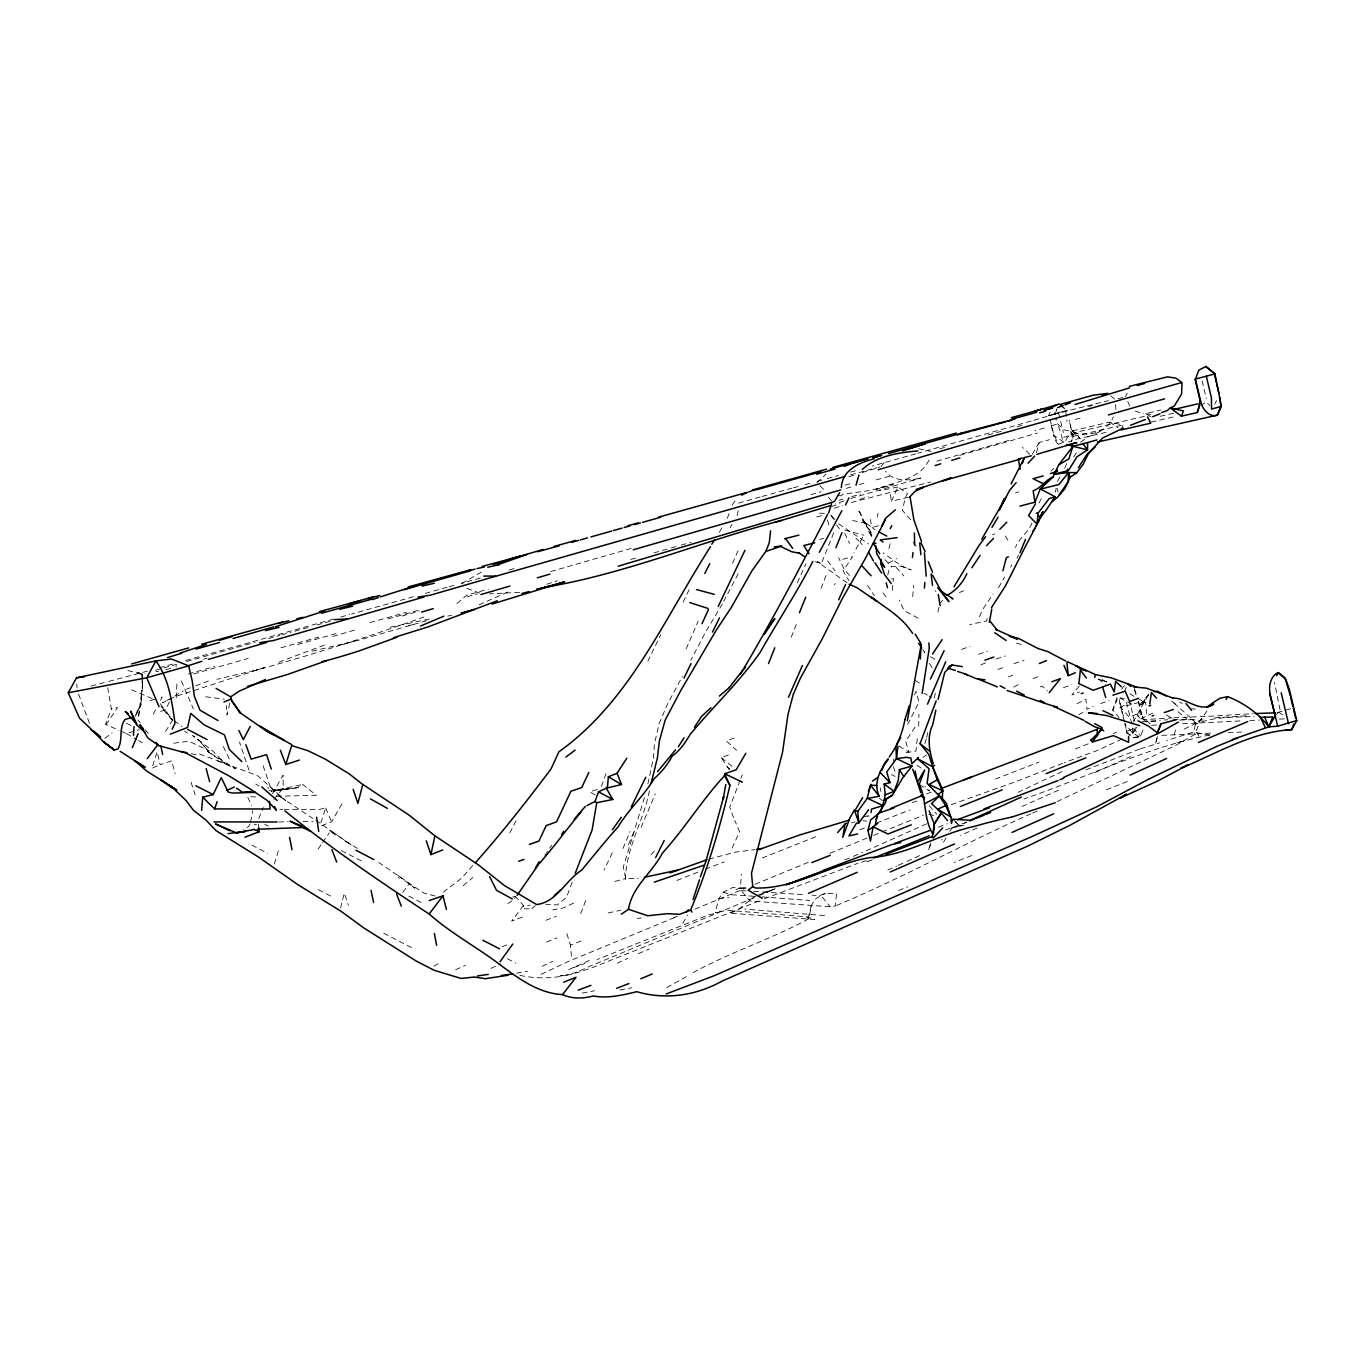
<?xml version="1.0" encoding="UTF-8"?>
<svg xmlns="http://www.w3.org/2000/svg" width="1365" height="1365" viewBox="0 0 1365 1365"><rect width="100%" height="100%" fill="white"/><g stroke="black" fill="none" stroke-linecap="round" stroke-linejoin="round"><path stroke-width="0.75" stroke-dasharray="5 3.75" d="M918.73 726.214L918.918 714.253M893.563 763.803L893.819 757.729M176.256 697.805L176.955 682.193M1125.187 723.587L1126.944 732.937L1133.581 737.561L1140.594 737.527L1132.745 733.09L1124.675 723.484L1126.944 732.937L1132.745 733.09L1135.39 727.374M176.034 667.024L176.119 665.472M735.923 889.4L740.461 888.274L741.314 874.231M745.836 890.85L739.608 890.645L742.338 891.891L749.914 900.985L830.261 906.77L835.38 905.951L836.438 893.768L825.552 893.324L819.239 895.764L812.175 895.133M892.369 590.328L893.375 578.487L890.918 579.067M649.416 790.779C643.563 821.406 625.051 849.457 625.494 881.193L624.249 882.08M912.69 596.59L913.731 585.124M917.229 738.687L915.983 751.091L905.456 752.763M507.763 903.545L514.622 899.177L515.27 896.361L509.23 897.914M647.897 783.988L653.545 757.541L654.33 744.403L659.107 723.757L667.451 704.101L682.432 676.34M693.13 972.597C730.446 952.122 771.788 938.915 808.933 918.713L811.39 905.353L816.082 898.46L825.552 893.324M887.779 575.092L888.547 571.235L891.499 566.646L900.781 566.117L911.12 569.922L901.497 565.997L883.07 552.859M811.39 905.353L807.551 920.215M1055.35 492.236L1056.118 488.38M250.512 822.071L252.832 810.776M935.332 693.181L934.189 698.778L929.087 696.031M877.234 517.164L878.07 513.24M743.908 888.257L732.647 887.54L723.501 892.096L718.877 898.58L715.243 912.366L718.69 912.605L708.281 914.994L597.119 959.544M926.716 737.39L928.354 729.934M738.243 510.698L736.861 516.414M229.815 703.163L226.999 715.021L226.488 705.534M937.891 612.032L939.188 606.657M1157.366 736.537L1155.421 744.079L1157.418 736.895M340.499 908.049L344.338 893.171L348.416 905.268M888.939 548.559L890.372 543.014M1036.496 452.634L1039.14 442.55L1049.429 439.701M987.27 618.618L986.571 620.956L969.645 624.624M1174.122 734.967L1175.76 729.371M924.873 743.533L926.528 737.987M274.331 863.96L278.921 849.115M1116.997 697.447L1112.492 710.414M320.877 822.737L325.689 807.961L319.598 809.377L284.398 809.343M930.828 842.973L928.319 850.497L930.998 842.973M644.485 797.484L623.276 867.065L625.75 878.463L638.428 878.343M601.436 786.462L605.958 773.563M928.951 460.073C919.925 479.934 894.007 481.589 875.972 489.472L893.239 484.524L869.198 490.632L841.983 494.335M727.323 518.222L729.337 512.728M1133.581 737.561L1140.73 736.042L1143.921 727.374M1057.005 801.63L1175.009 745.751L1195.177 734.216L1199.784 721.334L1207.701 709.971M1056.766 409.654L1055.299 413.544L1056.749 419.379M107.681 687.704L111.367 708.964L105.566 724.269L118.926 730.36M821.048 588.4L826.763 573.522M580.705 913.577L586.694 898.068M791.273 637.25L797.245 622.031M1121.109 429.958L1123.088 424.907L1109.233 422.126L1070.757 431.272L1064.359 429.941L1057.636 423.935L1055.367 418.219M822.037 561.868L833.93 532.35M641.14 827.327L655.268 793.935M572.191 882.182L566.526 897.334L557.364 904.927L545.761 904.261M1068.283 442.021L1071.696 441.236L1073.658 436.322L1070.757 431.272C1085.926 437.841 1106.827 433.439 1113.328 416.939M1148.289 695.041L1132.029 723.808M740.137 780.217L729.712 807.159L734.251 819.427M740.854 778.425L742.321 774.859M258.753 818.659L263.36 807.483M1060.605 405.115L1067.106 410.404L1048.678 415.625L1050.743 410.592M623.003 848.45L630.067 831.507M914.55 694.87L916.052 691.372L918.986 702.19L906.394 726.931M686.134 648.904L698.18 621.109M628.395 844.679L634.913 829.647M732.544 563.336L738.431 549.839M612.288 852.75L604.132 870.085M979.473 616.707L982.885 609.08L993.123 594.014M1064.649 468.28L1067.635 461.558M732.101 848.092L739.557 831.729L734.814 820.467M797.279 582.787L805.947 563.847M908.476 497.235L891.43 501.262L897.965 486.998L907.469 493.567L905.285 497.781L902.384 510.408L910.984 520.133M1124.658 690.758L1126.262 687.26M647.812 661.274L660.831 634.64M1033.902 420.266L1053.865 414.397L1056.51 408.92M683.148 602.067L689.905 588.127M1010.629 567.055L1011.738 564.786M1125.528 396.635L1127.2 393.239M169.328 702.037L165.557 709.646L158.152 712.462M135.016 716.506L140.953 704.613L142.182 689.376L142.011 674.208L136.142 671.614L142.045 674.549L145.577 673.781M722.409 603.893L706.046 631.244L690.895 660.097M1016.959 558.097L1018.546 554.992M738.158 573.812L723.348 601.999M135.988 714.629L140.953 704.613L138.24 717.871L141.892 690.263L140.834 705.21L137.49 710.926L134.367 713.076M1214.679 404.262L1216.556 400.61M998.498 587.718L1004.486 577.037M153.204 714.202L156.821 707.309M160.439 700.416L162.247 696.969L158.75 698.027M509.742 832.957L517.727 817.686M862.646 537.332L853.893 552.893M1031.974 523.085C1028.323 532.504 1019.007 537.861 1015.458 547.467M719.372 532.299L722.358 526.754M1274.415 715.857L1280.302 711.046L1274.466 682.329M869.556 532.691L869.983 531.923L872.559 536.82M1038.901 503.02L1042.587 496.502M682.756 923.44L687.516 915.096M272.471 793.645L283.084 775.218L283.272 788.1L272.317 801.067M321.662 825.671L331.593 821.832L342.137 803.473M1039.14 442.55L1031.462 455.791L1022.504 447.328M946.03 837.905L943.164 842.853L941.748 839.253M949.869 831.302L951.78 828.009L959.97 825.944L966.744 822.174M1057.414 481.367L1060.281 476.47M165.609 731.469L172.775 719.628M730.019 527.743L731.964 524.501M250.119 823.948L248.379 826.815L243.226 829.408M834.459 584.885L835.363 583.418M1144.979 699.272L1140.969 705.705L1148.187 695.348M915.079 727.101L905.695 741.366L908.936 752.149L896.668 744.693M544.84 855.463L551.665 845.225M1073.692 456.883L1078.282 449.989M105.992 724.798L117.544 707.531L111.367 708.964M1136.072 728.5L1132.796 733.363L1129.077 735.24M318.147 848.962L321.492 844.133M322.601 842.512L329.289 832.855M1080.636 442.311L1087.342 437.295L1101.504 430.913M402.777 892.42L408.579 884.588M732.032 505.135L737.032 498.549M881.107 466.506L885.936 460.278M864.199 522.488L864.796 521.754L871.484 533.015L863.874 522.727L859.455 511.431L856.759 512.523M756.534 895.679C746.792 900.593 740.751 911.069 729.285 913.117L814.837 919.515L806.92 916.853L740.205 911.325L727.357 910.421L715.243 912.366M1079.34 685.964L1071.9 694.904L1079.459 691.987M816.952 482.698L825.944 474.116M1201.797 718.587L1195.552 724.269L1193.437 732.084L1166.7 740.547M651.003 854.729L655.115 850.139M940.058 603.074L942.771 600.208M472.768 865.478L461.797 878.019L440.434 894.314M1148.903 694.307L1138.495 706.046L1144.843 702.207M1050.913 471.164L1053.797 468.4M456.951 603.586L466.711 595.225L488.38 589.1M463.196 885.697L472.853 877.473M531.77 908.732L535.438 905.626M297.86 787.639L278.904 790.216L297.86 787.639L301.477 784.721L271.021 791.256M1200.876 405.968L1205.858 401.993L1210.021 405.542M104.781 738.38L112.067 732.869M1048.678 415.625L1067.106 410.404M923.03 757.387L926.545 755.016M461.882 583.452L483.125 571.048M666.785 987.56L687.858 975.873M1078.811 714.868L1082.769 712.411M1077.019 703.692L1085.858 699.324L1087.018 709.356L1093.314 706.49M174.635 696.133L183.217 690.878M433.865 966.215L440.537 962.376M1121.979 739.011L1096.863 750.648L1064.256 762.728M1013.82 687.107L1018.836 684.36M888.325 563.165L896.651 558.643M1040.301 686.919L1042.075 685.964L1047.484 690.895M1062.158 771.549L1017.983 792.365M171.205 698.215L162.469 702.821L175.01 696.662L264.247 667.69L256.023 670.164C312.619 654.739 368.567 636.704 423.867 617.048M541.12 974.32L568.898 961.233L676.136 916.888M1145.133 716.71L1140.884 718.894L1139.348 708.845M1277.384 712.53L1291.392 708.52M1184.223 729.098L1196.167 723.228M926.579 823.829L861.673 852.835M157.248 765.833L151.805 768.478L157.163 751.842L160.166 764.724L171.666 760.834L175.147 773.58M1152.794 713.127L1146.771 716.011L1145.747 703.47M507.592 592.086L477.409 605.565M573.624 903.118L563.609 907.862L552.654 909.926M1127.029 731.094L1136.772 727.426M542.042 966.369L552.637 961.387M919.532 855.633L906.974 861.4M1119.795 707.377L1126.159 704.459M617.253 963.195L627.729 958.401M887.847 870.051L896.549 866.093M1094.542 772.641L1130.681 756.5M455.569 969.798L465.516 965.311M568.761 969.577L590.67 959.885M1021.924 806.51L1060.588 789.26M898.289 865.308L905.251 862.185M977.05 828.043L960.499 835.397M1031.036 813.796C965.055 842.853 901.838 878.343 835.38 905.951M1032.623 813.079L1038.919 810.281M490.888 968.331L500.921 963.963M1113.209 733.602L1116.57 732.152M959.339 592.581L963.588 590.772M638.325 953.691L649.262 949.067M754.06 897.743L586.609 967.631C565.758 978.364 542.553 980.087 519.911 975.395M759.452 895.491L775.525 888.786M844.85 859.848L851.589 857.032M853.279 856.333L859.984 853.535M694.87 909.141L746.109 887.984M755.084 884.281L811.237 861.093M830.039 853.313L866.946 838.076M873.6 835.346L878.582 833.315M758.974 900.985L592.069 967.768L571.253 974.508L560.179 975.941L566.1 975.122M1127.319 781.48L1104.114 790.745M546.58 942.123L556.937 937.891M1136.687 714.117L1129.264 717.137L1120.75 707.309L1137.693 702.787M881.892 831.968L923.405 815.28M859.66 829.869L864.676 827.838M992.406 534.79L994.744 533.834M762.25 857.971L815.673 836.762M764.434 898.767L858.005 863.26M1008.223 676.972L1015.441 674.088M870.751 860.24L866.946 861.759L872.354 859.779M324.443 645.065L276.447 663.083M980.872 664.806L988.038 661.957M502.081 946.781L509.247 943.915M876.398 823.112L910.114 809.803M1139.536 749.146L1084.578 770.338M676.904 880.442L699.545 871.45M971.812 855.514L954.152 862.424M734.268 738.004L726.538 741.058L736.588 750.341M571.457 956.336L570.416 945.16L580.927 940.997M1088.178 743.874L1072.941 749.863M938.438 827.173L947.225 823.743M705.21 869.232L724.269 861.878M878.019 467.683L880.101 466.881M721.351 757.712L732.101 766.328L729.115 769.57L721.351 757.712L731.145 753.907M898.58 890.475L907.879 886.875M545.983 920.283L556.408 916.256M966.625 822.157L943.693 830.688M995.409 779.074L1039.004 762.08M997.969 669.515L1005.561 666.598M522.351 917.092L511.619 921.17L523.017 906.053L530.166 905.149M195.792 685.742L208.401 681.016M1062.618 763.342L1016.72 781.326L947.02 806.152M758.206 895.048L775.201 888.82M186.544 689.154L190.247 687.789M926.579 793.884L931.476 792.075M1033.032 678.559L1041.068 675.607M573.692 967.614L584.885 963.485M843.962 500.904L835.534 503.873M1015.355 493.072L1018.734 491.861M859.814 499.436L868.191 496.433M1209.663 735.035C1145.44 747.611 1085.875 777.658 1024.04 798.952M1063.437 687.636L1071.935 684.667M851.402 502.491L930.589 481.964M961.506 649.382L970.003 646.413M1100.651 703.589L1109.25 700.603M831.353 506.603L839.987 503.668M861.554 862.219L868.55 859.831M978.586 654.262L987.424 651.276M597.17 789.499L589.919 791.905L595.396 795.181M834.322 508.207L842.905 505.391M996.109 659.005L1005.425 655.968M546.734 584.254L557.398 580.808M772.061 889.792L774.33 889.059L761.704 893.12M708.913 859.131L735.53 852.135L754.93 849.61M848.808 476.812L855.889 474.576M342.547 644.672L354.508 640.987M1140.44 748.822L1159.55 742.884M1014.007 663.629L1024.057 660.506M850.822 498.43L920.778 478.023L912.059 480.378M149.996 700.689L156.992 698.556M127.832 670.522L142.011 674.208L144.775 673.372M862.049 472.597L876.637 468.093M1063.71 437.295L1077.889 433.08M120.768 731.162L126.314 733.534L139.384 729.627M897.965 486.998L879.708 490.7M1044.225 428.013L1034.943 430.743M467.069 596.88L477.528 593.792M1051.477 425.744L1057.636 423.935M839.1 500.255L842.751 499.18M402.146 616.042L419.311 611.025M332.838 636.448L357.084 629.384M936.817 461.199L1010.953 439.786M203.436 659.21L207.139 658.135M939.802 448.829L947.122 446.713M738.567 503.122L760.339 496.928M1031.206 421.051L917.826 453.231M631.193 548.423L549.754 571.833M846.129 488.38L853.5 486.264M155.542 670.266L176.819 664.26M959.629 455.415L1037.451 433.08M859.148 484.643L864.83 483.022M630.749 559.496L638.922 557.176M667.195 549.105L651.105 553.695M671.205 547.962L679.156 545.693M681.152 545.13L691.031 542.297M988.004 435.043L1001.791 431.118M1017.232 426.733L1024.825 424.566M188.268 674.003L214.663 666.495M280.917 647.812L318.779 637.046M369.949 622.645L406.19 612.339M336.097 633.582L297.604 644.536M193.694 673.952L248.259 658.442M388.07 618.925L418.936 610.155M863.874 522.727L865.035 523.068L862.782 520.765L872.133 527.521L879.265 525.491M915.779 453.811L872.286 466.062M294.704 631.244L311.339 626.552M1118.003 398.768L1123.651 397.164M762.131 496.433L791.819 488.226M850.651 472.119L857.954 470.089M333.589 619.062L184.906 660.694M413.459 596.727L351.539 614.045M425.334 593.383L447.191 587.257M480.326 578.06L461.387 583.316M186.613 661.513L255.033 642.369M281.685 634.896L290.984 632.285M268.478 638.598L279.808 635.425M850.651 474.901L864.949 470.908M845.123 485.155L852.716 483.022M340.738 617.048L349.747 614.54M449.17 586.711L457.309 584.442M509.145 569.973L517.147 567.755M147.488 671.102L107.903 681.664M159.415 667.775L173.27 663.919M810.878 494.625L821.116 491.775M817.072 481.367L825.245 479.115M317.021 624.948L332.173 620.751M614.898 881.466L625.75 878.463M1088.724 406.548L1092.546 405.49M851.794 496.57L860.82 494.096M827.292 478.552L838.451 475.498M866.912 470.379L876.654 467.7M793.287 487.834L801.238 485.667M805.196 484.592L813.028 482.493M876.296 479.866L889.861 476.214M90.909 686.134L106.299 682.022M426.733 620.683L359.456 639.997L309.923 651.753M851.453 822.822L854.985 821.867M1053.865 414.397L1085.55 406.309M819.751 539.431L823.539 538.441M165.899 669.669L171.99 668.082M842.751 559.275L852.596 556.715L843.109 570.724L848.945 580.79M608.142 912.946L620.717 910.25M912.11 802.432L920.454 800.317M447.788 616.127L451.627 615.171M1087.291 405.883L1108.465 400.628M1151.019 416.939L1145.935 413.612L1160.881 410.012M254.572 670.403L216.899 679.292M1075.245 419.413L1082.411 417.673M254.026 824.904L256.449 824.306M816.782 516.908L824.033 515.168M1073.658 436.322L1123.088 424.907M1144.331 416.342L1073.299 432.927L1066.85 437.909L1064.888 442.806L1053.592 435.196L1051.135 425.402M1173.729 413.168L1160.301 416.274M429.293 619.028L387.233 627.866M1105.991 432.381L1073.231 439.888L1069.512 420.147M1151.173 422.041L1173.764 416.871M951.78 828.009L963.963 825.228M863.243 816.867L870.222 815.4M516.55 973.16L527.607 971.266M1176.954 742.526L1184.359 741.076M867.713 816.253L869.027 815.997M582.224 993.072L594.492 990.768M619.829 990L631.824 987.748M408.766 625.494L417.059 623.976M155.951 671.665L158.732 671.239M274.177 790.915L292.997 788.305M519.604 592.325L489.625 593.86M919.037 478.484C907.844 480.548 892.898 481.726 885.527 471.13M740.461 888.274L746.604 887.404M1198.828 720.481L1203.23 719.884M173.747 743.208L188.916 741.229L209.272 750.886M1142.181 721.812L1160.387 720.191M718.877 898.58L728.876 897.453M288.151 788.833L269.161 790.335M637.267 918.355L641.294 917.997M1215.004 717.751L1246.91 715.823M1150.883 721.607L1157.981 721.147M1138.188 701.354L1142.369 718.331L1143.734 719.679L1172.04 717.922M1239.966 720.942L1232.168 721.351A605.173 84.732 -11.6 0 1 1209.441 722.46L1180.145 723.842M278.75 822.054L288.203 821.611M1173.849 717.819L1201.422 716.506A710.465 499.982 88.7 0 0 1224.098 715.328L1253.275 713.673M1164.038 719.986L1167.655 719.799M1179.667 720.038L1194.529 719.611L1195.552 724.269C1214.014 716.045 1234.574 717.581 1254.264 716.42M1151.514 725.31L1156.803 725.037M1173.098 719.526L1194.529 719.611M1249.709 720.481L1259.537 720.003M1279.329 719.116L1285.42 718.826M1241.792 732.067L1228.227 732.493M255.665 796.887L247.509 796.768L251.587 805.435M1161.82 735.343L1205.517 733.466A682.875 405.371 51.3 0 1 1212.973 732.988M276.634 796.307L316.305 795.249L301.836 783.766M1209.629 735.001L1193.437 732.084L1195.177 734.216M529.279 908.817L522.983 908.783L523.819 905.831L515.27 896.361M279.723 809.308L282.845 809.326M302.945 821.355L313.25 821.747M819.495 513.172L824.614 513.376M837.24 495.563L844.867 495.904M753.77 891.413L805.248 894.74M824.579 915.608L744.659 909.073M1114.574 399.16L1110.615 395.714M1191.457 708.81L1195.467 709.1M754.043 896.293L730.275 894.672L723.501 892.096M762.165 896.89L809.701 900.49M1120.29 697.976L1124.333 698.351M918.764 448.778L931.152 451.44M205.654 696.764L224.406 699.187M863.004 820.621L866.69 821.286M1145.935 413.612L1152.06 414.789M852.596 520.526L865.393 523.153M191.237 753.634L197.464 754.947M928.848 814.342L934.462 815.553M435.128 896.02L423.747 893.085L376.945 861.23M844.884 530.064L863.994 535.268M1016.515 643.154L1021.515 644.536M815.349 561.68L820.655 563.267M479.849 593.11L466.352 588.196M1135.271 411.121L1143.819 413.766M1107.032 681.954L1098.245 679.207L1106.315 681.869L1101.231 679.002M199.529 754.009L257.593 775.712L285.746 800.641L279.194 795.983L268.973 785.694M1144.314 701.832L1143.324 701.439L1145.883 702.907L1136.96 697.856M131.603 689.803L152.18 698.556M217.922 760.834L235.718 768.751L207.275 751.279L224.662 763.24L212.445 750.648L192.601 735.564L200.314 741.246L209.357 752.61L199.444 740.615L200.314 741.246M838.639 523.819L868.567 543.952M820.484 563.131L817.311 561.697L847.614 583.213M891.43 774.552L895.184 776.378M126.638 723.331L132.098 726.026M1132.029 704.101L1118.106 697.174L1112.902 710.244L1119.163 717.683M361.333 860.906L340.721 850.259M411.513 947.6L382.644 932.653M408.886 896.157L423.645 903.818M318.403 889.656L333.435 897.488M251.877 845.123L267.506 853.296M507.405 958.725L515.936 963.263M923.986 693.266L927.381 695.109M918.014 618.174L904.057 610.616L899.433 600.071M1179.65 702.088L1182.244 703.504M264.878 824.272L268.325 826.149M1098.416 679.002L1105.394 684.496M255.75 784.073L259.094 785.984M930.469 656.702L936.919 660.421M126.314 733.534L136.91 739.659M138.684 740.683L142.216 742.714M332.736 832.002L351.402 845.123L315.827 820.211M1166.393 714.936L1171.341 717.939M345.567 841.267L357.528 848.484M1129.913 693.778L1134.503 696.594M915.147 680.35L922.092 684.735M280.047 796.614L312.892 818.454M919.413 784.568L929.463 791.018L924.788 786.223M921.153 768.12L914.209 763.291M333.299 833.571L329.34 830.022L335.483 835.073M184.565 731.043L187.602 733.124M1109.796 422.109L1117.884 427.706M398.188 877.541L399.416 878.395M174.14 720.754L181.937 726.317M934.957 590.687L935.963 591.403M1143.734 719.679L1146.856 721.931M1175.589 704.152L1171.341 700.825L1194.051 720.72L1195.552 724.269L1192.037 719.031M1279.449 712.615L1282.656 715.055M267.608 787.468L268.666 788.288M872.133 527.521L875.204 529.876M397.983 875.426L414.806 888.171L408.613 883.718M727.084 766.806L729.678 768.887M879.401 798.184L882.353 800.607M1178.08 711.711L1186.697 718.843M955.312 822.071L959.97 825.944L955.995 822.037M1060.537 405.183L1066.782 410.694M855.923 538.288L859.097 541.188M806.92 916.853L808.933 918.713M952.685 819.188L959.97 825.944M1150.2 724.013L1142.266 716.267L1142.369 718.331M1132.882 728.313L1140.73 736.042M819.956 485.718L824.46 490.257M160.951 706.285L172.502 719.167M1071.9 429.873L1080.022 438.336L1071.593 430.282L1069.187 420.488M885.032 559.701L891.499 566.646M137.797 720.038L140.305 722.733M871.587 535.336L869.334 532.896L864.796 521.754M896.157 567.413L903.852 575.979M160.268 703.743L172.382 719.952M834.936 519.621L829.988 514.025L834.186 519.963M929.173 805.606L936.799 814.257M145.151 729.763L149.672 734.899M163.339 709.681L172.246 720.157M827.634 560.861L835.056 570.877M867.577 585.431L874.317 595.669M822.327 897.146L830.261 906.77M860.172 542.28L862.134 544.686M828.401 497.065L832.155 501.757M849.388 575.467L843.621 568.164L838.639 557.739M913.185 542.229L918.287 548.935M883.07 592.82L888.223 599.747M836.455 524.74L840.175 529.842M1139.656 718.058L1137.642 715.072L1138.325 718.604M929.411 663.356L932.79 668.577M1005.271 536.036L1008.53 541.154M922.74 649.621L924.77 652.845L923.286 649.313M223.297 746.553L229.525 759.384M859.455 511.431L865.035 523.068M89.476 723.314L77.037 690.007M844.679 533.135L849.542 543.372M181.374 680.981L193.301 708.759M1127.746 401.549L1129.964 406.48M325.689 807.961L331.593 821.832M1134.332 688.489L1136.977 695.689M248.993 770.116L239.523 742.048M1134.383 690.076L1136.397 695.706M893.341 766.584L895.815 773.716M263.155 765.697L271.84 791.649M191.083 782.282L195.144 794.891M566.885 933.643L570.416 945.16M827.48 520.099L829.101 525.474M1057.022 488.278L1058.063 491.895M869.983 531.923L872.167 539.516M1197.702 733.159L1198.555 736.213M1134.52 721.198L1129.828 702.293M1050.06 419.243L1053.934 434.821L1058.319 444.103L1063.471 442.448L1057.704 423.269M1138.564 701.252L1143.188 720.02M1058.609 412.981L1063.42 432.603M1126.415 702.088L1131.96 724.576M1120.119 702.907L1124.743 721.71M1124.231 721.59L1120.102 704.545A16.192 11.893 86.1 0 1 1119.471 696.218M1202.087 380.852L1206.285 398.58M749.709 899.706L749.914 900.985M1132.745 733.09L1132.336 727.63M890.441 494.505L891.43 501.262M1065.707 411.274L1066.986 421.478M870.546 519.4L871.109 524.126M258.394 824.255L258.804 827.992M1070.757 431.272L1071.696 441.236M880.493 787.98L880.817 791.546M1115.529 404.535L1115.922 409.858M142.011 674.208L142.66 688.779L142.045 674.549M76.781 683.916L76.952 687.977M1121.672 689.274A16.192 11.893 86.1 0 1 1124.419 685.81M1058.131 444.342A16.568 12.251 79.1 0 1 1053.592 435.196M677.586 916.222L673.918 917.519L677.62 916.273"/><path stroke-width="1.5" d="M920.795 792.707L917.451 782.333L924.668 769.928L919.276 784.346C926.954 800.044 923.218 818.13 932.687 833.725M1096.948 439.922L1087.666 442.567L1087.513 449.887L1076.934 456.814L1068.488 470.55L1054.104 474.201L1053.353 476.709L1040.284 488.977M626.791 758.275L617.082 773.238L621.467 784.517L606.265 788.219L598.501 791.802L595.038 801.443L587.018 805.538M1088.843 452.924L1083.179 464.202L1076.9 472.597L1068.505 472.563L1068.13 481.811L1058.575 495.734M877.729 823.334L873.139 826.866L870.461 841.062L867.969 830.432L870.699 819.836L880.579 812.192L884.145 800.197L892.352 795.232L902.93 777.538L912.008 766.055L896.617 758.667L906.258 757.319L910.847 758.019L911.854 763.837L918.406 757.575L917.621 758.735L929.07 768.785L927.108 783.339L939.325 795.983L931.544 803.61L937.533 809.24L950.688 816.816L946.525 803.661L942.328 798.337L942.703 789.96L932.653 766.755L928.814 754.47L920.061 743.669L936.151 700.945M891.294 583.572L884.571 574.682L880.92 563.643L881.159 559.496M133.463 735.291L134.009 726.658M921.068 643.99L920.368 659.022M924.412 588.127L924.839 582.394M201.645 810.383L202.702 797.228L213.162 794.601L221.249 777.606L228.262 792.161L232.937 793.065L255.443 792.365M933.489 833.571L934.343 824.085L941.287 812.96L937.533 809.24L945.74 805.606L950.688 816.816M617.082 773.238L608.363 776.77L607.51 786.581L606.265 788.219L612.8 799.481L596.761 802.705L595.038 801.443M770.577 530.831L769.28 542.707L765.782 551.46L751.723 571.15L731.504 607.135L716.318 630.101L680.845 690.332L665.13 720.208L659.346 741.161L657.401 758.002L651.173 783.049M912.451 557.5L912.963 552.603M886.226 582.821L887.506 587.752M871.126 812.567L871.501 809.121L882.95 805.64L867.662 798.371L879.231 796.273C873.054 783.237 879.964 769.519 888.359 759.401M1079.033 682.415L1080.363 670.01L1086.421 678.081M912.008 766.055L899.484 769.553L898.221 780.507L894.143 791.393L885.237 794.857L884.145 800.197L892.352 795.232M885.237 794.857L884.162 784.022L890.048 782.657L886.67 772.027L896.43 758.701L897.948 746.109M921.153 644.911L907.316 720.805M1199.443 405.593L1200.091 400.474L1195.023 379.129L1214.952 373.908L1221.334 406.326L1217.409 415.131L1097.375 442.055M596.761 802.705L592.086 830.005L575.262 873.225M989.335 622.235L991.775 609.08M1149.791 704.05L1151.395 692.464L1156.547 698.197M922.16 693.352L929.241 648.341L928.882 642.915M932.278 837.479L934.291 824.272L929.138 810.827M1067.379 470.84L1067.652 469.133M846.385 823.163L844.952 824.136L842.802 837.359L849.815 818.062L854.422 810.128L857.715 811.475L858.858 822.856L856.384 823.283L848.876 835.977L857.561 833.947M725.788 784.5L723.228 798.781L723.672 796.665L706.097 860.684M932.568 725.497L935.861 710.192M875.289 825.16L876.757 817.379M745.836 753.292L736.179 769.775L724.713 773.716L729.934 785.421C719.918 827.804 707.428 869.949 690.622 910.114L679.651 914.311L667.229 913.697L647.641 915.761L628.48 909.278L621.348 914.175M841.352 487.68C841.881 470.157 859.711 462.257 874.436 458.759M442.772 849.917L430.913 854.609L434.855 836.097M932.005 726.163C926.954 738.636 929.463 751.586 933.319 763.854M904.961 719.509C902.419 732.971 897.3 745.972 889.161 757.046M693.045 899.535L699.511 879.76M362.663 784.943L357.886 803.422L353.143 789.328M938.096 699.426L944.734 672.314L952.122 665.028L962.41 666.632M628.48 909.278L628.565 908.936C632.268 886.329 652.351 872.593 662.332 853.193C684.65 828.572 702.139 799.873 724.798 775.371M867.27 797.962L870.597 785.233L876.552 785.421M1002.917 570.758L1006.346 557.654L1008.445 556.852M1161.598 412.503L1167.246 410.626L1170.283 407.896L1181.425 416.171L1197.224 412.554L1200.5 400.679L1195.399 379.214L1198.862 370.154L1205.909 366.485L1214.952 373.908L1205.909 366.485M856.043 485.172L858.926 475.02M886.568 798.9L885.322 803.029L877.132 815.434M299.327 760.083L285.78 764.537L291.513 745.99M828.623 513.018L831.558 503.634M905.114 718.946L909.209 705.995M855.787 809.104L862.578 797.689M1094.662 677.398L1095.566 674.72M269.468 801.34L270.116 808.984L214.646 808.916L217.12 801.647M1293.713 723.996L1291.768 729.644C1251.807 731.828 1217.051 753.292 1180.844 768.307L1187.994 764.861L1158.356 780.695L1119.658 798.32L1126.534 794.191L1070.177 825.16L1028.408 845.788L722.324 980.991C696.014 995.631 665.83 1000.153 636.79 991.707C622.594 995.068 607.937 998.736 593.314 995.972C582.889 998.736 572.362 999.026 562.312 994.556C537.23 993.293 516.311 976.845 496.979 962.427C474.628 945.894 450.126 932.602 429.293 914.106L428.951 913.902C379.624 881.329 330.705 848.126 284.91 810.878M882.029 770.014L884.128 763.956L887.933 758.957M700.313 877.081L705.995 860.957M1022.283 463.503L1024.432 457.565L1031.462 455.791M1076.9 472.597L1070.262 477.187L1064.768 488.789L1059.104 495.512M1220.822 406.088L1217.409 415.131A18.086 12.626 79.6 0 1 1200.5 400.679M1176.34 719.713L1161.018 723.774L1157.145 734.063L1178.336 722.136M1197.224 412.554L1199.221 407.299M1181.425 416.171L1183.438 410.933L1170.283 407.896L1174.344 405.985L1181.595 394.007L1182.022 382.61L1175.982 378.139L1167.382 376.842L1129.299 386.397M868.362 791.205L871.058 784.227M768.512 663.595L774.808 647.744M835.909 547.809L841.949 532.708M1019.945 506.091L1034.943 502.218L1040.181 489.165M799.412 612.749L805.725 597.205M945.74 661.752L927.483 704.169M132.371 747.611L138.07 733.756M1019.996 552.723L1025.49 539.448M1087.666 442.567L1072.924 446.287L1068.846 458.947L1058.831 464.748L1054.104 474.201L1068.505 472.563L1070.262 477.187M1004.282 498.344L999.334 510.015L1009.622 490.308L1016.157 482.579M1161.018 723.774L1157.23 732.681L1148.545 726.146L1137.966 720.822M1038.134 522.693L1042.826 511.807M788.441 697.31L802.449 665.506M838.622 599.849L845.583 584.442M1035.455 503.787L1028.63 515.543L1036.922 524.024L1038.014 514.076L1039.942 518.069L1042.143 513.223M701.985 623.686L708.503 609.49M588.827 772.436L581.746 787.554L570.911 791.239L556.579 821.832L546.154 825.637L538.919 841.096L529.381 844.457M744.949 550.283L718.229 606.47M1037.895 522.181L1042.792 511.739M645.764 777.265L631.193 807.107M944.153 650.661L930.418 679.019M684.001 678.081L691.014 663.629M827.634 514.281C799.856 568.267 771.396 621.945 740.444 674.191M845.532 504.982L848.979 497.884M172.126 729.183L175.027 723.262C171.973 701.849 168.97 678.695 155.883 660.882L76.508 677.808L68.25 692.772L79.545 718.212L91.148 729.115M881.824 526.054L885.749 518.086L895.355 509.845M1011.124 483.91L1024.432 457.565M712.462 632.114L719.474 617.884M819.324 552.313L841.898 510.698M704.818 573.488L709.732 563.677M1040.625 517.13L1042.536 513.325M655.627 857.595L664.209 840.499M812.806 561.425C796.921 592.734 777.333 621.826 760.151 652.385C739.386 682.056 712.991 706.78 690.093 734.541C685.196 742.679 680.043 750.579 672.126 756.108C667.639 764.827 661.411 772.181 654.125 778.698C643.785 796.051 628.378 809.582 618.072 826.951C605.395 840.874 593.758 855.667 581.626 870.205C565.417 880.357 557.227 901.821 536.667 904.586L504.265 885.424L478.671 865.069L434.514 835.551L408.8 814.922L361.998 783.902L349.269 773.887L325.16 759.059L307.705 750.614L292.11 745.734M981.776 539.192L1005.886 497.474M1022.777 551.631L1005.425 585.943L991.485 607.63M890.236 528.63L891.755 525.713M250.256 726.419L243.328 739.591L238.926 730.463M875.869 819.597L877.61 816.321M1276.667 675.658L1278.288 672.604L1284.96 677.791L1290.352 695.826M985.615 536.718L979.046 545.42L953.999 586.831M971.88 567.721L980.104 555.436M744.522 668.577L745.546 666.683L729.081 687.772M998.071 517.164L991.963 527.351M885.441 519.485L864.966 559.206L842.785 597.665L822.43 638.462L800.282 678.388L793.304 694.256L787.997 714.441L782.572 752.081L751.484 873.31L752.763 886.533L755.579 888.018C796.136 889.024 830.688 864.096 869.778 857.612C906.821 855.65 938.847 833.896 974.764 826.303A737.015 513.257 -75.3 0 1 1002.337 819.154L1011.482 817.123M1296.75 720.601L1277.64 726.197L1270.388 695.246A17.66 12.234 86.1 0 1 1278.288 672.604L1285.796 679.446L1289.464 689.7L1296.75 720.601L1291.768 729.644L1285.625 729.917M1023.17 550.795L1037.571 523.273L1035.489 526.532M896.668 744.693L900.661 737.578M966.898 573.607C962.854 582.77 955.927 590.516 947.139 595.362M834.595 501.262L839.577 492.748M1226.077 699.477L1227.749 696.662C1243.6 702.856 1258.291 713.093 1268.785 726.863L1277.64 726.197M535.353 868.021L539.158 861.776M621.297 817.26L612.356 829.801M711.813 544.174L714.782 539.499M678.337 746.757L684.07 737.783M561.544 834.697L563.762 831.268M1078.333 467.734L1087.257 453.914L1095.139 447.055M934.018 824.221L941.287 812.96L947.464 820.553M538.629 864.335L517.062 895.423M694.41 727.238L701.661 716.267L710.977 707.77M932.5 654.04L942.157 639.605M1046.051 510.22L1055.111 496.775L1040.625 489.062L1058.899 484.524L1068.505 472.563M1054.753 473.45L1057.124 469.969M710.5 546.717C664.55 618.174 629.913 701.166 558.865 751.825L550.982 769.075C526.736 801.187 502.098 832.701 475.378 862.731M1032.691 531.463L1034.994 528.238M500.017 961.728L512.779 944.051M857.715 811.475L867.15 798.474M1103.739 730.94L1101.879 729.2L1090.737 740.376L1092.478 741.912L1101.691 728.739M868.635 809.769L858.858 822.856L854.422 810.128M1082.974 443.83L1087.513 449.887L1072.924 446.287L1058.831 464.748M581.371 811.561C567.209 828.726 554.054 846.727 539.414 863.397M429.31 913.816L442.994 895.798L446.389 909.414M1211.113 705.466L1213.383 702.463L1220.191 698.163L1227.749 696.662M147.198 758.65L157.436 745.29M562.602 994.488L576.013 977.323L563.677 982.203M1039.942 518.069L1045.692 510.783M1049.207 692.669L1060.417 678.678L1051.818 681.749M909.465 497.389L914.635 491.639L923.201 487.305L916.12 489.66L951.081 477.835L942.498 481.077M837.615 832.565L844.952 824.136M675.521 749.846L657.572 771.669M686.134 912.332L688.523 909.687M1028.101 463.213L1034.653 456.064M933.336 837.939L942.703 827.924M1089.031 452.89L1102.63 437.994L1123.156 428.132M986.486 545.744L993.447 538.458M999.845 529.262L1006.773 522.232M574.238 819.256L585.414 806.357M554.309 895.542L560.452 889.98M719.338 696.082L728.654 688.182M862.271 469.475C876.978 455.825 898.545 452.6 917.877 450.928M1058.284 496.587L1051.937 501.893L1055.111 496.775L1049.241 498.498L1038.424 512.677L1036.223 513.274M752.763 886.533L748.174 890.202L762.182 898.255M565.929 757.029L575.143 750.068M917.621 758.735L932.653 766.755L937.209 779.79L942.84 790.881L938.13 794.413L942.328 798.337M1213.383 702.463L1206.779 707.326L1213.826 704.05C1199.954 713.451 1186.833 697.822 1172.706 697.993M1090.737 740.376L1097.596 735.411L1097.119 730.07M867.969 830.432L873.139 826.866L888.001 833.998L911.257 824.852M872.389 781.138L878.087 777.214M240.564 713.025L231.999 701.32L230.668 696.884L239.08 691.219L265.373 679.565M932.653 766.755L934.684 765.407M1053.353 476.709C1045.488 479.951 1041.273 487.988 1033.151 490.803L1034.943 502.218M937.209 779.79L929.036 784.448L942.84 790.881M1148.818 779.074L1096.675 806.817L1032.657 836.233L714.697 975.531L666.239 993.959M924.344 803.849L939.325 795.983L945.74 805.606M741.69 495.171L746.774 492.543M1052.125 407.231L1058.967 403.801M1063.506 777.521L1156.718 734.029M1166.648 758.462L1130.152 775.098M1053.643 813.796L1012.045 832.428M226.778 790.454L234.336 787.008M1148.852 779.074L1216.573 746.484L1238.14 737.714M1198.453 742.475L1247.678 721.556M954.476 843.962L890.287 871.962M443.847 616.161L420.437 626.074M857.203 872.303L808.404 893.393M1021.259 797.109L970.123 820.297L952.685 819.188L951.405 823.436L950.978 817.294M941.202 788.509L1097.716 729.132M890.543 808.575L921.682 795.744M1059.923 404.552L1092.819 395.27L1107.612 393.393L1102.203 395.475M640.782 978.756L652.299 973.979M1063.949 665.318L1068.317 675.658L1075.364 672.74M985.871 814.461L990.632 812.499M223.962 701.985L230.753 699.204L240.121 712.786M948.846 666.376L952.122 665.028M929.207 835.807L873.754 857.954M1039.362 663.509L1046.511 660.609M1059.94 779.756L1063.864 778.152M1057.977 780.558L983.841 809.001M976.299 818.352L984.284 815.11M1057.5 471.113L1050.487 473.604M523.972 859.37L518.7 861.349M957.548 819.631L989.335 807.807M1232.305 739.54L1268.785 726.863L1275.234 715.891L1269.604 693.488M811.834 862.561L830.295 855.292M960.329 806.51L1002.166 789.891M1046.085 773.648L1085.875 757.848M969.867 820.894L974.695 818.983M932.397 836.506L885.919 854.251M497.662 564.769L526.958 554.531L493.294 564.393M1152.64 416.7L1160.045 413.8M1078.487 683.387L1093.211 690.281L1110.342 684.138L1114.249 691.867L1115.597 681.34L1121.313 686.732M397.01 637.216L360.138 650.576A822.037 659.466 42.1 0 1 321.731 661.837M497.287 600.771L428.03 626.91L393.393 637.711M170.301 734.148L187.551 727.46L190.81 713.417L204.085 724.849L224.44 734.865L229.269 749.368L241.861 761.653M1057.551 407.691L1063.096 405.524M1145.32 419.533L1130.578 425.215M244.966 837.206L259.214 831.729L258.804 827.992M616.639 988.311L628.958 983.551M326.747 660.609L287.913 674.344L247.543 686.339M929.497 830.637L894.57 843.485M787.093 884.486L824.989 870.273M1064.956 404.842L1070.484 402.777M578.163 990.154L590.943 985.359M1012.148 816.97L1055.23 802.739M785.796 884.895L832.838 867.696M969.747 777.709L971.488 777.077L963.554 779.944M670.079 872.9L707.036 859.728M822.498 870.648L891.789 844.594L900.763 842.529M844.133 466.318L851.026 463.895M1092.478 741.912L1113.448 735.599L1128.582 742.304L1128.565 736.537M902.572 450.945L925.316 443.779L907.623 448.846M704.101 865.154L654.279 882.165M1138.512 698.334L1129.589 701.456L1125.221 691.185L1112.867 695.195M758.445 849.73L800.009 834.868L849.235 820.143M372.491 599.593L378.378 597.546M984.916 660.148L993.805 657.06M1164.277 712.581L1173.354 709.442M880.459 812.516L893.802 807.978M429.224 900.542L442.994 895.798M180.385 652.999L206.303 644.417M275.338 626.774L324.58 610.991M1042.246 409.005L1034.807 411.24L1057.056 404.722M765.782 551.46L780.678 546.461L791.717 551.75L799.771 553.269M748.532 491.963L755.596 489.625M380.34 596.897L413.544 586.37M852.75 463.298L867.986 458.606L850.48 463.588L861.366 460.449M830.21 505.715L775.201 522.3M911.206 447.925L909.448 448.488L918.218 445.809L916.495 446.27M167.622 657.538L181.801 653.187M752.542 489.933L826.61 469.116M935.162 465.55L940.758 463.844M951.712 460.346L959.936 457.889M781.633 520.423C702.344 541.205 625.784 573.778 544.72 587.325L551.648 585.807L536.752 589.271M521.208 555.794L510.169 559.087L543.082 549.498M201.935 661.257L187.363 666.035L188.677 665.83L192.209 680.879L194.359 696.304L200.024 710.192L217.991 720.549M1129.64 387.848L1075.057 404.484M492.134 604.03L564.598 581.814L536.65 589.561M1081.251 693.608L1083.196 693.011M219.202 640.441L232.033 636.619M537.383 577.822L549.924 574.119M833.657 501.859L618.226 566.202M360.855 600.378L348.843 603.876L372.781 596.914M495.751 576.252L430.367 595.174L417.912 597.136M480.872 594.56L509.879 586.063M470.857 610.462L474.525 609.387L461.131 613.26L469.014 610.991M1036.82 454.34L1076.849 442.533L1069.426 444.546M233.091 638.496L273.717 626.876M470.157 570.894L404.091 589.68M1137.267 385.595L1144.86 383.377M266.806 642.42L208.367 659.38M346.881 619.266L273.461 640.509L259.487 642.71M424.088 596.966L348.058 618.942L334.237 619.642M421.614 612.049L433.336 608.636M1020.457 459.101L944.068 480.497M188.677 647.897L131.74 663.885M282.555 621.911L201.696 644.229M470.925 569.632L408.152 586.967M321.389 613.294L372.338 599.013M840.618 489.967L633.258 549.771M1108.38 414.943L1164.635 398.819M1149.108 705.978L1150.729 705.517M1152.128 715.891L1153.715 715.448M580.449 539.875L587.462 537.895M590.96 536.906L611.793 531.019M613.516 530.541L622.099 528.118M624.146 527.538L630.289 525.798M219.373 642.54L195.946 649.109M844.867 476.539L496.365 576.081L483.773 576.081M878.173 469.765L958.281 446.082A687.465 15.288 -14.6 0 1 982.254 439.172L1181.271 382.661M1043.15 475.89L1033.049 478.74L1044.157 484.131M553.951 546.478L575.433 540.455M627.883 525.747L638.172 522.863M658.527 517.164L746.911 492.441M756.415 489.779L821.286 471.625M830.312 469.099L857.101 461.677M571.611 542.349L578.675 540.369M634.384 524.655L640.492 522.932M642.523 522.351L660.66 517.25M962.666 432.876L888.427 453.624M1043.986 410.302L1051.971 408.067M816.56 474.235L834.885 469.099M1221.334 406.326L1211.574 409.073L1211.42 397.812L1206.336 376.313M832.974 467.342L956.285 433.08M1011.209 417.724L1041.631 409.21M1012.438 419.021L1036.649 412.315M1044.635 410.097L1052.569 407.896M559.189 545.829L537.588 551.716M960.824 433.217L1014.997 418.987M482.186 566.424L515.629 557.432M957.394 434.957L970.822 431.289M982.459 428.132L995.221 424.669M972.494 430.828L980.804 428.576M997.286 424.106L1005.459 421.904M319.598 611.537L355.958 601.777M1007.489 421.358L1011.55 420.266M1039.652 412.81L1045.607 411.24M367.919 598.587L379.811 595.481M278.136 623.549L288.8 620.802M521.891 593.468L529.313 591.557M467.53 571.031L475.071 569.12M784.687 538.714L798.9 535.114M814.786 542.792L803.849 545.522L808.984 553.866M881.619 455.552L872.764 457.736L879.623 456.081M296.785 618.806L302.996 617.287M339.663 609.285L352.648 606.145M265.424 630.613L279.108 627.371M476.965 568.642L484.49 566.902M1174.531 409.295L1197.924 403.835M422.058 586.08L434.36 583.247M253.992 829.511L236.367 832.889L215.465 823.965L229.798 830.773M1121.109 429.958L1150.712 423.184L1147.538 416.803M487.732 567.243L499.471 564.564M677.944 870.051L644.57 877.251M508.087 975.241L485.309 978.705L474.389 977.016L461.097 978.449L434.189 970.293L416.137 961.011L363.909 927.995L340.687 911.035L298.014 884.776L258.224 856.862L216.097 830.688L206.03 820.143L193.489 810.315L186.067 800.521L170.523 785.745M1022.419 458.009L1018.375 458.862L1020.116 469.441M1259.571 716.437L1260.441 717.41L1272.743 716.932L1268.785 726.863L1264.451 716.608M68.25 692.772L146.755 677.774L188.677 665.83L171.41 659.022L155.883 660.882L146.755 677.774L159.04 706.678M236.367 832.889L245.444 831.421L228.092 833.606M756.637 849.337L761.772 848.535M477.46 975.924L488.243 974.405M501.382 975.48L512.831 973.893M897.112 537.656L880.254 539.926L882.967 542.042M774.228 546.887L781.667 545.915M76.508 677.808L84.528 676.801M1154.039 691.628L1157.605 691.253L1166.154 695.962M132.644 717.205L124.966 719.543C118.584 727.989 123.208 739.847 117.919 748.976L114.319 749.982L104.098 742.423L92.103 730.07M251.006 791.581L242.219 792.161L236.606 788.151M257.405 829.238L303.593 827.497M1275.388 712.82L1255.254 713.571M277.027 821.986L213.947 821.918M1133.547 686.97L1146.327 688.114L1172.979 698.129M875.972 543.338L873.259 543.321L879.674 553.712M1096.931 713.451L1088.468 712.871L1106.315 715.465L1139.707 725.685M985.001 679.838L975.668 678.49L964.646 673.679L967.631 675.283M952.258 598.877C956.626 599.9 939.564 591.659 938.284 587.974M1066.611 444.444L1072.924 446.287M947.429 668.082L955.449 670.488M180.828 751.433L187.073 752.746M1007.046 690.502C1023.938 695.979 1040.403 702.19 1057.517 707.326L1053.763 706.439L1083.878 720.345M696.491 589.578L714.27 594.338M1095.327 674.583L1111.485 677.927L1136.755 687.124M1080.363 668.884L1086.318 670.795L1079.8 668.492M957.616 671.461L965.465 673.986M689.786 602.562L707.906 608.415M1101.879 729.2L1094.576 726.726L1085.056 721.3M920.761 796.034L924.566 797.348M1067.328 661.718L1094.679 674.225M977.511 678.814L997.337 686.885M880.92 563.643L884.708 567.243L876.722 553.695L875.818 545.778M143.615 729.2L139.878 724.764L147.932 738.021L158.869 745.648L185.964 753.036L228.876 775.832L248.908 788.151L266.994 800.3L276.413 810.247L274.553 806.596M301.46 825.876L289.994 821.184L310.845 831.473M1079.203 667.843L1081.199 668.679L1075.808 665.728L1078.657 667.485M849.098 584.254L856.879 587.632L876.893 601.351L871.467 597.205C886.448 608.534 902.333 617.151 912.622 633.445M253.788 829.272L259.214 831.729M1102.937 710.687L1112.85 715.431M724.713 773.716L742.372 782.196M291.786 744.59L266.312 730.923L239.267 712.172M120.171 751.364L145.134 767.335L134.538 760.527L146.738 771.071L176.819 790.096L160.814 779.859L172.178 787.98M1016.515 691.185L1024.228 694.99M284.261 740.24L259.674 725.941M195.912 785.796L213.162 794.601M482.852 940.263L499.607 948.846M1000.084 685.827L1004.981 688.37M355.958 850.259L373.839 859.558M187.705 729.439L207.019 739.574M1094.713 723.638L1102.101 727.579M266.312 730.923L273.495 734.762M878.531 531.65L886.806 536.121M598.501 791.802L612.8 799.481M512.267 898.955L496.468 890.27L489.591 876.586M917.741 783.493L919.276 784.346M370.41 798.883L387.37 808.353M216.114 688.404L230.668 696.884M608.363 776.77L621.467 784.517M1065.758 661.052L1047.842 651.634L1038.134 648.563L1018.665 638.445L1009.332 636.073L1017.505 639.161L995.682 629.367L997.491 630.408L990.103 621.365M1040.215 700.433L1044.959 703.47L1041.7 701.303M128.378 713.656L125.239 711.523L136.824 724.201L130.596 711.165L136.688 724.969L145.475 732.715M994.71 632.712L1006.141 640.475M798.593 552.637L804.309 556.511M1131.09 686.134L1127.865 683.763L1130.476 686.288M884.162 784.022L894.143 791.393M277.214 800.538L261.807 786.957M920.061 743.669L929.872 751.364M91.028 729.763L100.242 737.049M100.72 737.202L94.219 731.452M202.702 797.228L214.646 808.916M912.69 769.212L917.451 782.333L915.164 771.054M937.891 587.735L948.914 601.658L940.076 589.629L941.833 592.291L932.551 575.194M879.862 772.198L890.048 782.657M862.288 566.168L871.126 575.757M156.156 742.577L158.869 745.648M1185.946 703.521L1191.594 710.363M870.597 785.233L879.231 796.273M785.506 538.527L792.604 548.252M690.622 910.114L692.004 912.076M921.409 794.549L924.361 798.832M874.897 562.721L881.688 573.129M899.381 769.758L903.715 776.395M918.696 643.171L921.733 648.017M915.181 634.128L920.693 643.103M724.303 775.422L729.934 785.421M868.635 552.262L873.429 560.964M1260.441 717.41L1265.287 727.528M920.948 542.758L925.129 551.596M928.285 561.663L932.585 572.362M331.849 849.644L336.694 862.066M396.533 893.904L401.259 906.121M280.354 750.187L285.78 764.537M245.888 744.744L251.126 759.179L266.585 754.623L271.294 769.058M921.529 541.495L913.919 520.014L910.08 496.962M426.255 840.806L430.913 854.609M1102.63 687.141L1105.752 697.515M206.132 768.649L209.647 781.65M1281.189 692.755L1288.526 723.723M1214.355 373.822L1216.454 382.712M1216.88 384.486L1218.962 393.359M1290.829 697.873L1292.757 706.063M1293.252 708.111L1295.658 718.331M160.865 746.109L162.64 754.401M371.058 890.39L373.601 902.47M289.551 837.359L292.008 849.798M434.343 933.524L436.629 945.297M938.284 594.44L940.161 605.668M924.446 552.825L926.187 576.149M316.612 817.26L318.728 831.421M1219.628 396.959L1220.583 404.262M931.135 573.88L932.466 585.329M1066.901 662.81L1068.317 675.658M919.703 542.963L920.863 554.736M895.884 746.467L896.464 758.565M914.413 533.015L914.618 545.079M768.495 627.473L764.212 634.23L774.791 618.533L768.495 627.473M114.319 749.982L103.586 741.843L114.319 749.982"/></g></svg>
